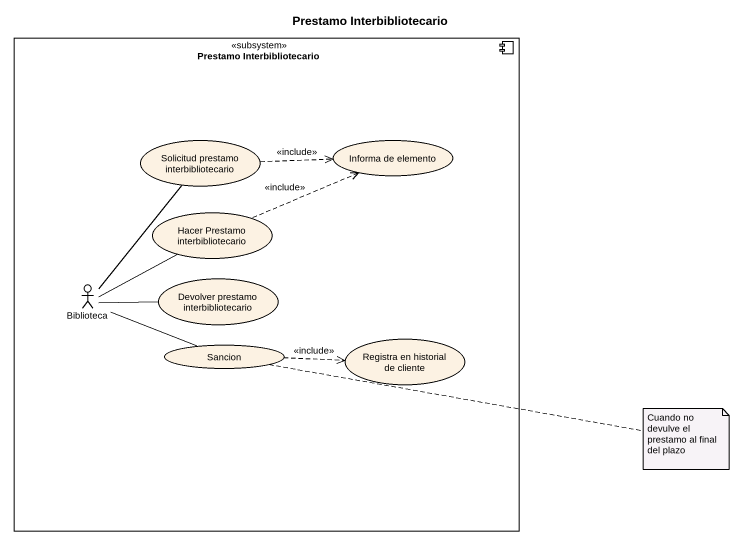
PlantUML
@startuml
title Prestamo Interbibliotecario
component "Prestamo Interbibliotecario" as Prestamo_Interbibliotecario <<subsystem>> {
  usecase "Solicitud prestamo interbibliotecario" as Solicitud_prestamo
  usecase "Informa de elemento" as Informa_de_elemento
  usecase "Hacer Prestamo interbibliotecario" as Hacer_Prestamo
  actor Biblioteca
  usecase "Devolver prestamo interbibliotecario" as Devolver_prestamo
  usecase Sancion
  usecase "Registra en historial de cliente" as Registra_en_historial_de
}
Solicitud_prestamo .right.> Informa_de_elemento : <<include>>
Hacer_Prestamo .right.> Informa_de_elemento : <<include>>
Biblioteca -up- Solicitud_prestamo
Biblioteca -right- Hacer_Prestamo
Biblioteca -right- Devolver_prestamo
Biblioteca -right- Sancion
Sancion .right.> Registra_en_historial_de : <<include>>
note right of Sancion : Cuando no devulve el prestamo al final del plazo
@enduml
